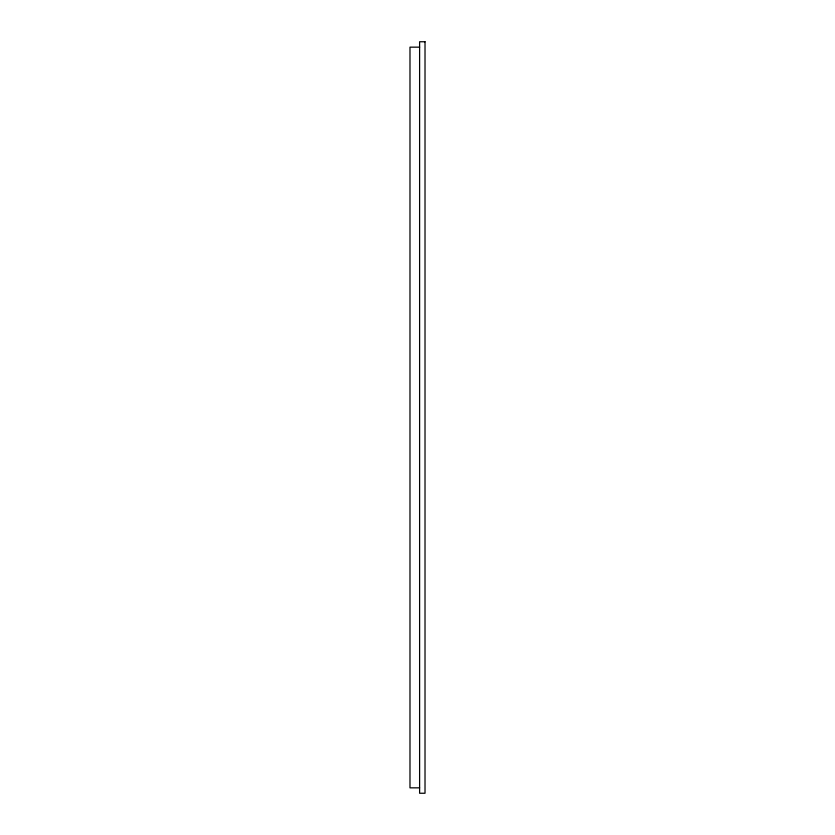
<?xml version="1.0" encoding="UTF-8"?>
<svg xmlns="http://www.w3.org/2000/svg" width="835" height="835" viewBox="0 0 835 835"><rect width="100%" height="100%" fill="white"/><g stroke="black" fill="none" stroke-linecap="round" stroke-linejoin="round"><path stroke-width="1.25" d="M419.608 47.157L409.985 47.157L409.985 787.843L419.608 787.843M425.015 41.75L419.608 41.75L419.608 793.25L425.015 793.25L425.015 41.75"/></g></svg>
